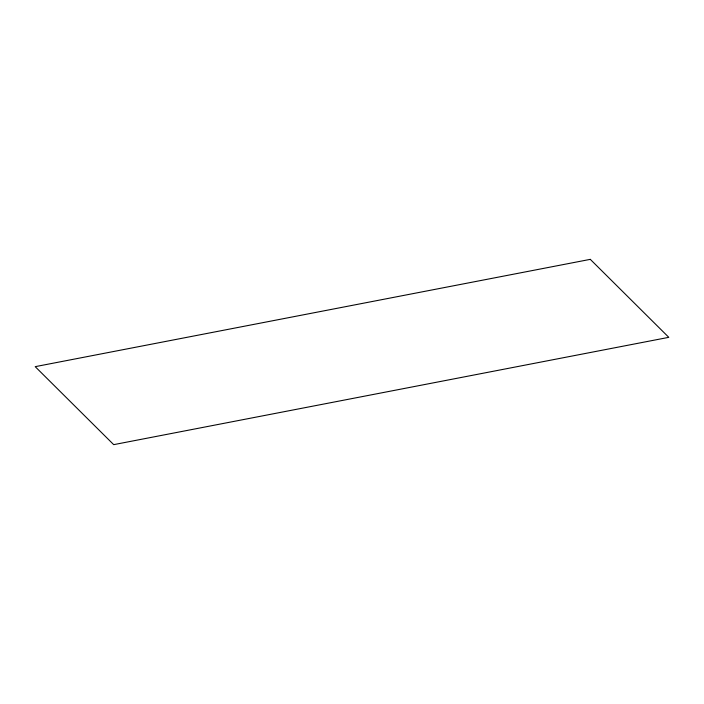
<?xml version="1.0" encoding="UTF-8"?>
<svg xmlns="http://www.w3.org/2000/svg" width="704" height="704" viewBox="0 0 704 704"><rect width="100%" height="100%" fill="white"/><g stroke="black" fill="none" stroke-linecap="round" stroke-linejoin="round"><path stroke-width="1.06" d="M590.295 259.354L35.2 366.661L113.705 444.646L668.8 337.339L590.295 259.354"/></g></svg>
